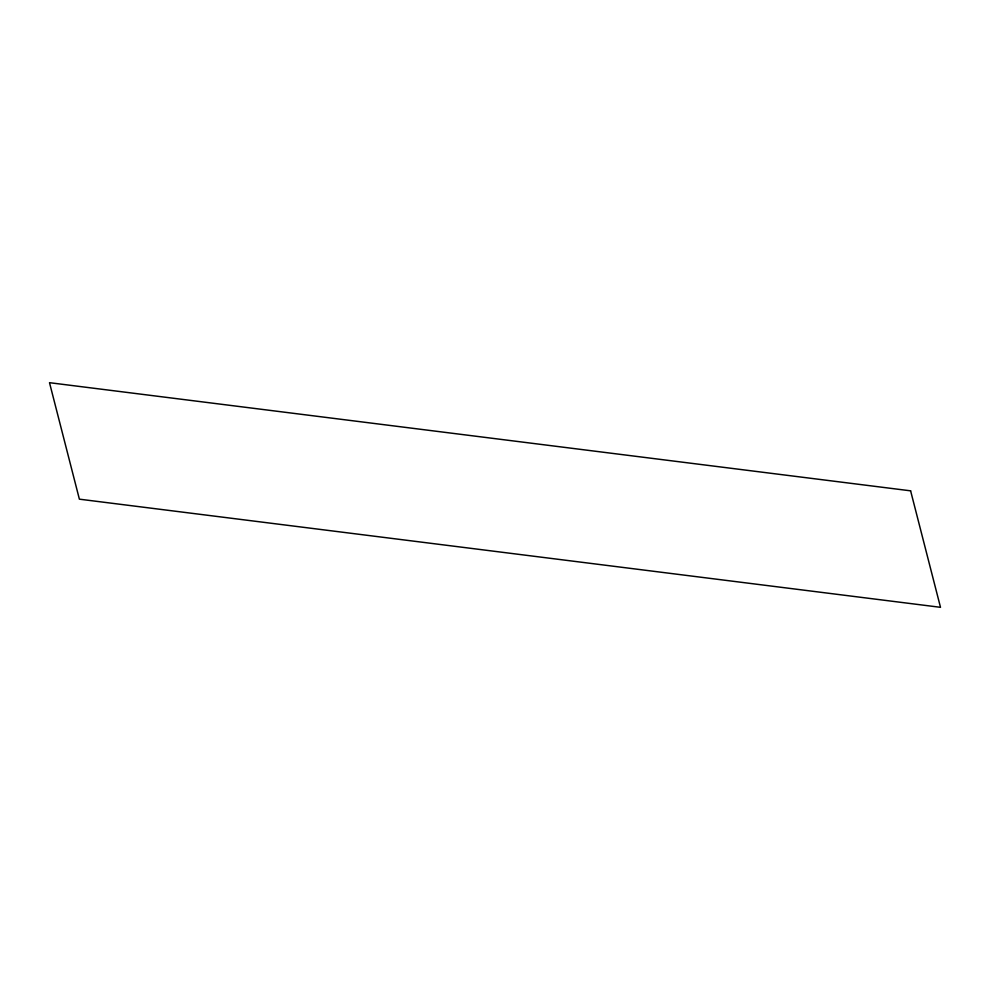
<?xml version="1.0" encoding="UTF-8"?>
<svg xmlns="http://www.w3.org/2000/svg" width="990" height="990" viewBox="0 0 990 990"><rect width="100%" height="100%" fill="white"/><g stroke="black" fill="none" stroke-linecap="round" stroke-linejoin="round"><path stroke-width="1.49" d="M910.614 490.83L49.5 382.685L79.386 499.17L940.5 607.316L910.614 490.83"/></g></svg>
